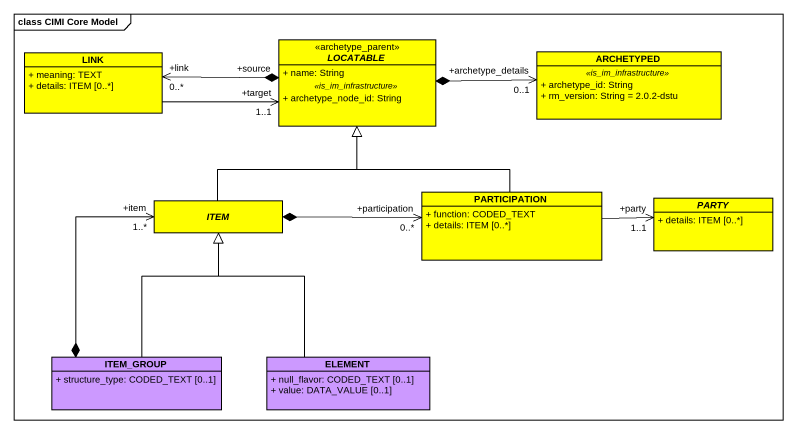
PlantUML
@startuml
mainframe class CIMI Core Model
hide circle
hide empty members
skinparam classAttributeIconSize 0
abstract class LOCATABLE <<archetype_parent>> #FFFF00 {
  + name: String
  .. <<is_im_infrastructure>> ..
  + archetype_node_id: String
}
class LINK #FFFF00 {
  + meaning: TEXT
  + details: ITEM [0..*]
}
class ARCHETYPED #FFFF00 {
  .. <<is_im_infrastructure>> ..
  + archetype_id: String
  + rm_version: String = 2.0.2-dstu
}
class PARTICIPATION #FFFF00 {
  + function: CODED_TEXT
  + details: ITEM [0..*]
}
abstract class ITEM #FFFF00
abstract class PARTY #FFFF00 {
  + details: ITEM [0..*]
}
class ITEM_GROUP #CC99FF {
  + structure_type: CODED_TEXT [0..1]
}
class ELEMENT #CC99FF {
  + null_flavor: CODED_TEXT [0..1]
  + value: DATA_VALUE [0..1]
}
LOCATABLE "+source" *-left-> "+link\n0..*" LINK
LOCATABLE *-right-> "+archetype_details\n0..1" ARCHETYPED
LINK -right-> "+target\n1..1" LOCATABLE
PARTICIPATION -up-|> LOCATABLE
PARTICIPATION "+participation\n0..*" <-left-* ITEM
PARTICIPATION -right-> "+party\n1..1" PARTY
ITEM -up-|> LOCATABLE
ITEM_GROUP *-up-> "+item\n1..*" ITEM
ITEM_GROUP -up-|> ITEM
ELEMENT -up-|> ITEM
@enduml
